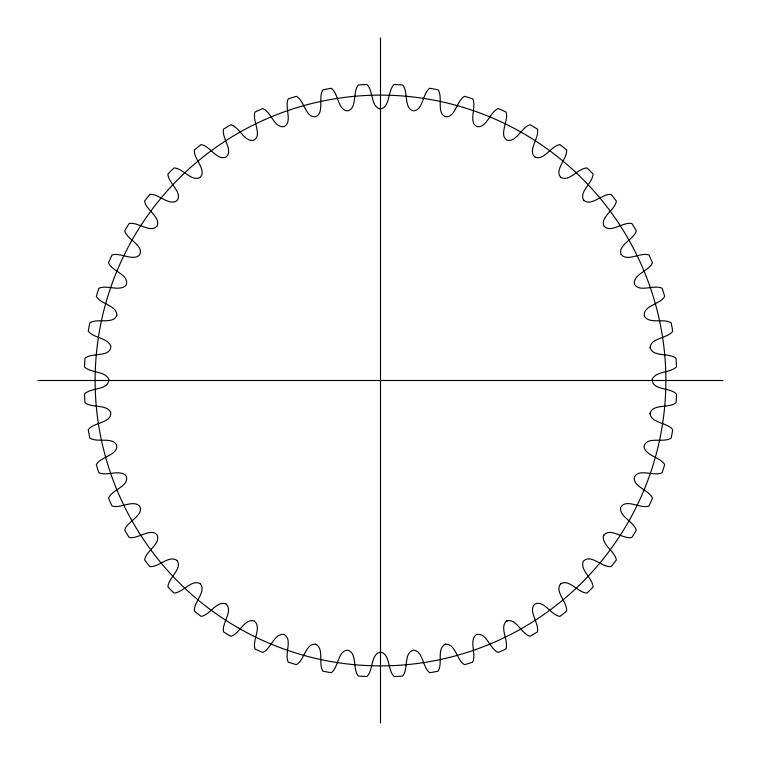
<?xml version="1.0" encoding="UTF-8"?>
<svg xmlns="http://www.w3.org/2000/svg" width="761" height="761" viewBox="0 0 761 761"><rect width="100%" height="100%" fill="white"/><g stroke="black" fill="none" stroke-linecap="round" stroke-linejoin="round"><path stroke-width="1.14" d="M652.158 380.576L652.158 380.177M650.189 413.08L650.122 413.642M650.217 412.843C649.656 423.23 667.739 422.326 672.734 429.718A296.352 296.352 0 0 1 671.192 438.108C663.839 443.292 646.308 435.787 644.015 446.612C645.471 455.858 659.968 456.819 664.676 464.581A296.352 296.352 0 0 1 662.137 472.733C654.251 476.814 638.755 467.958 634.389 477.128M650.141 413.48C652.282 403.482 669.404 408.6 676.025 402.655A296.352 296.352 0 0 0 676.539 394.131C670.46 387.168 651.654 390.659 652.225 379.054C656.619 370.807 669.889 373.194 676.539 366.869A296.352 296.352 0 0 0 676.025 358.345C669.1 352.381 652.472 357.575 650.122 347.358M156.795 534.622C149.907 527.696 137.77 539.482 129.123 537.447A296.352 296.352 0 0 1 124.709 530.141C126.726 521.485 144.647 515.444 139.539 505.97C132.557 499.511 120.666 508.824 112.038 506.008A296.352 296.352 0 0 1 108.538 498.217C111.696 489.646 130.207 486.222 126.079 475.787C119.629 469.004 107.139 476.453 98.863 472.733A296.352 296.352 0 0 1 96.324 464.581C100.395 456.638 119.268 455.068 116.5 444.576C111.144 436.776 97.532 442.873 89.808 438.108A296.352 296.352 0 0 1 88.266 429.718C93.28 422.298 112.162 423.068 110.697 412.291C106.321 403.901 92.071 408.315 84.975 402.655A296.352 296.352 0 0 1 84.461 394.131C90.549 387.197 109.108 390.65 108.804 379.216C104.657 370.731 91.063 373.261 84.461 366.869A296.352 296.352 0 0 1 84.975 358.345C91.824 352.172 110.126 357.898 110.935 346.312C107.558 337.599 94.098 338.36 88.266 331.282A296.352 296.352 0 0 1 89.808 322.892C97.18 317.86 113.646 324.861 116.833 315.102C116.775 305.351 100.833 304.286 96.324 296.419A296.352 296.352 0 0 1 98.863 288.267C107.139 284.547 119.629 291.996 126.079 285.213C130.207 274.769 111.696 271.354 108.538 262.783A296.352 296.352 0 0 1 112.038 254.992C120.676 252.214 132.443 261.394 139.501 255.106C144.761 245.603 126.716 239.525 124.709 230.859A296.352 296.352 0 0 1 129.123 223.553C137.779 221.546 149.793 233.208 156.747 226.445M116.623 315.958L116.756 315.406M634.645 476.453C631.659 486.431 649.333 489.818 652.462 498.217A296.352 296.352 0 0 1 648.962 506.008C640.362 509.309 625.609 497.694 620.51 507.825C619.911 517.119 633.523 521.494 636.291 530.141A296.352 296.352 0 0 1 631.877 537.447C622.898 539.72 609.437 526.184 603.302 536.039C602.274 545.333 614.479 550.907 616.391 559.887A296.352 296.352 0 0 1 611.131 566.603C602.037 567.668 590.936 553.475 583.354 561.18C579.54 570.018 592.61 577.903 593.047 587.016A296.352 296.352 0 0 1 587.016 593.047C577.875 592.933 568.886 578.008 560.334 584.106M156.795 226.378C161.798 217.636 145.655 209.855 144.609 201.113A296.352 296.352 0 0 1 149.869 194.397C158.925 193.646 168.428 205.86 176.685 200.904C183.639 192.875 167.829 182.849 167.953 173.984A296.352 296.352 0 0 1 173.984 167.953C182.878 168.086 191.743 182.269 200.114 177.38M603.796 535.211L604.291 534.488M200.181 177.323C207.182 170.055 193.284 158.611 194.397 149.869A296.352 296.352 0 0 1 201.113 144.609C210.084 146.007 216.457 160.324 225.656 157.299C234.255 151.144 221.28 137.693 223.553 129.123A296.352 296.352 0 0 1 230.859 124.709C239.439 127.03 244.566 142.583 253.832 140.186C262.783 135.268 251.796 120.114 254.992 112.038A296.352 296.352 0 0 1 262.783 108.538C271.03 111.838 274.264 128.076 283.796 126.64C293.166 122.683 284.119 106.521 288.267 98.863A296.352 296.352 0 0 1 296.419 96.324C304.267 100.49 305.541 117.698 315.406 116.756C324.833 113.218 317.832 97.104 322.892 89.808A296.352 296.352 0 0 1 331.282 88.266C338.588 93.318 337.77 110.716 347.758 110.83C357.423 108.328 352.467 91.634 358.345 84.975A296.352 296.352 0 0 1 366.869 84.461C373.432 90.454 370.664 106.959 380.177 108.842M560.943 583.573C553.789 591.078 567.639 602.189 566.603 611.131A296.352 296.352 0 0 1 559.887 616.391C550.869 615.183 543.792 599.44 534.622 604.205C527.896 611.559 539.33 622.917 537.447 631.877A296.352 296.352 0 0 1 530.141 636.291C521.437 634.122 515.625 616.714 506.103 621.376C499.53 628.32 508.738 640.267 506.008 648.962A296.352 296.352 0 0 1 498.217 652.462C489.675 649.152 486.441 631.497 476.158 634.76C468.776 640.781 476.51 653.88 472.733 662.137A296.352 296.352 0 0 1 464.581 664.676C456.533 660.339 455.525 642.883 445.118 644.358C436.5 648.962 442.988 663.535 438.108 671.192A296.352 296.352 0 0 1 429.718 672.734C422.393 667.359 423.354 651.064 413.48 650.141C403.482 652.71 408.581 669.09 402.655 676.025A296.352 296.352 0 0 1 394.131 676.539C387.387 670.365 390.517 653.395 380.177 652.158M506.388 621.223L507.168 620.814M445.042 644.377L445.898 644.167M380.262 108.842L380.738 108.842M380.9 108.842C390.288 106.835 387.568 90.588 394.131 84.461A296.352 296.352 0 0 1 402.655 84.975C408.552 91.615 403.539 108.462 413.328 110.84C423.23 110.573 422.422 93.337 429.718 88.266A296.352 296.352 0 0 1 438.108 89.808C443.149 97.123 436.215 113.094 445.508 116.737C455.439 117.831 456.724 100.462 464.581 96.324A296.352 296.352 0 0 1 472.733 98.863C476.843 106.521 467.948 122.464 477.052 126.583C486.66 128.362 489.951 111.772 498.217 108.538A296.352 296.352 0 0 1 506.008 112.038C509.204 120.105 498.227 135.268 507.168 140.186C516.434 142.583 521.561 127.03 530.141 124.709A296.352 296.352 0 0 1 537.447 129.123C539.578 137.674 527.335 150.478 534.888 156.975M380.9 652.158C370.464 653.261 373.632 670.374 366.869 676.539A296.352 296.352 0 0 1 358.345 676.025C352.438 669.081 357.48 652.843 347.596 650.151C337.646 650.921 338.635 667.387 331.282 672.734A296.352 296.352 0 0 1 322.892 671.192C318.041 663.516 324.443 649.095 315.958 644.377C305.789 642.531 304.305 660.481 296.419 664.676A296.352 296.352 0 0 1 288.267 662.137C284.148 654.022 293.023 639.392 284.015 634.446M38.05 380.5L722.95 380.5M315.33 644.225L315.958 644.377M283.948 634.417C274.188 633.047 271.144 648.924 262.783 652.462A296.352 296.352 0 0 1 254.992 648.962C252.062 640.315 262.003 627.616 254.469 621.147M254.041 620.928C244.49 618.332 239.61 633.818 230.859 636.291A296.352 296.352 0 0 1 223.553 631.877C221.584 622.926 233.399 611.254 226.179 604.072M534.954 157.023C543.849 161.227 551.078 145.751 559.887 144.609A296.352 296.352 0 0 1 566.603 149.869C567.544 158.611 554.455 169.494 560.457 176.999M226.046 603.977C216.904 600.048 210.093 615.059 201.113 616.391A296.352 296.352 0 0 1 194.397 611.131C193.56 602.018 206.393 592.096 200.543 584.001M560.762 177.275C569.085 182.516 578.132 168.019 587.016 167.953A296.352 296.352 0 0 1 593.047 173.984C593.038 182.802 578.094 192.352 583.944 200.476M200.238 583.725C191.591 578.798 183.087 592.762 173.984 593.047A296.352 296.352 0 0 1 167.953 587.016C168.029 578.046 182.83 568.857 177.056 560.524M584.001 200.543C591.678 206.583 602.293 193.418 611.131 194.397A296.352 296.352 0 0 1 616.391 201.113C615.145 210.055 599.944 216.942 603.977 226.046M176.999 560.457C169.009 554.683 158.925 567.383 149.869 566.603A296.352 296.352 0 0 1 144.609 559.887C145.827 551.031 161.142 543.896 157.023 534.954M604.205 226.378C611.093 233.304 623.23 221.518 631.877 223.553A296.352 296.352 0 0 1 636.291 230.859C634.103 239.411 617.542 245.071 621.081 254.326M621.147 254.469C627.159 262.174 640.619 251.939 648.962 254.992A296.352 296.352 0 0 1 652.462 262.783C648.971 271.135 632.99 274.207 634.417 283.948M634.617 284.471C639.725 292.681 654.099 284.272 662.137 288.267A296.352 296.352 0 0 1 664.676 296.419C660.32 304.39 643.359 305.437 644.282 315.568M644.301 315.644C648.172 324.69 663.849 317.898 671.192 322.892A296.352 296.352 0 0 1 672.734 331.282C667.654 338.597 649.713 337.894 650.217 348.158M380.5 38.05L380.5 722.95M237.812 627.644A285.375 285.375 0 0 0 665.875 380.5A285.375 285.375 0 0 0 237.812 133.356A285.375 285.375 0 0 0 237.812 627.644"/></g></svg>
